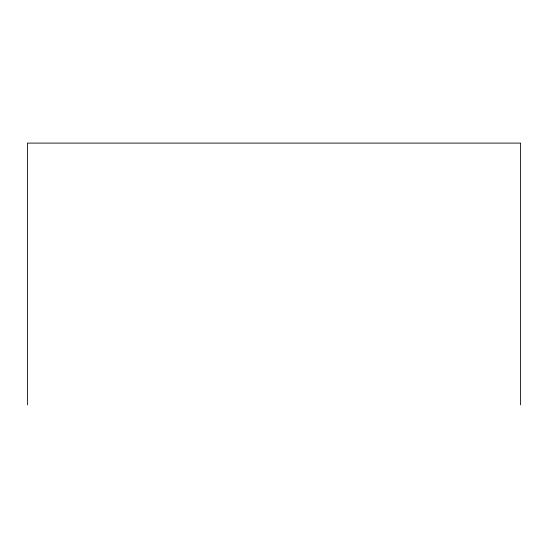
<?xml version="1.0" encoding="UTF-8"?>
<svg xmlns="http://www.w3.org/2000/svg" width="548" height="548" viewBox="0 0 548 548"><rect width="100%" height="100%" fill="white"/><g stroke="black" fill="none" stroke-linecap="round" stroke-linejoin="round"><path stroke-width="0.82" d="M520.6 404.904L520.6 143.097L27.4 143.097L27.4 404.904"/></g></svg>
